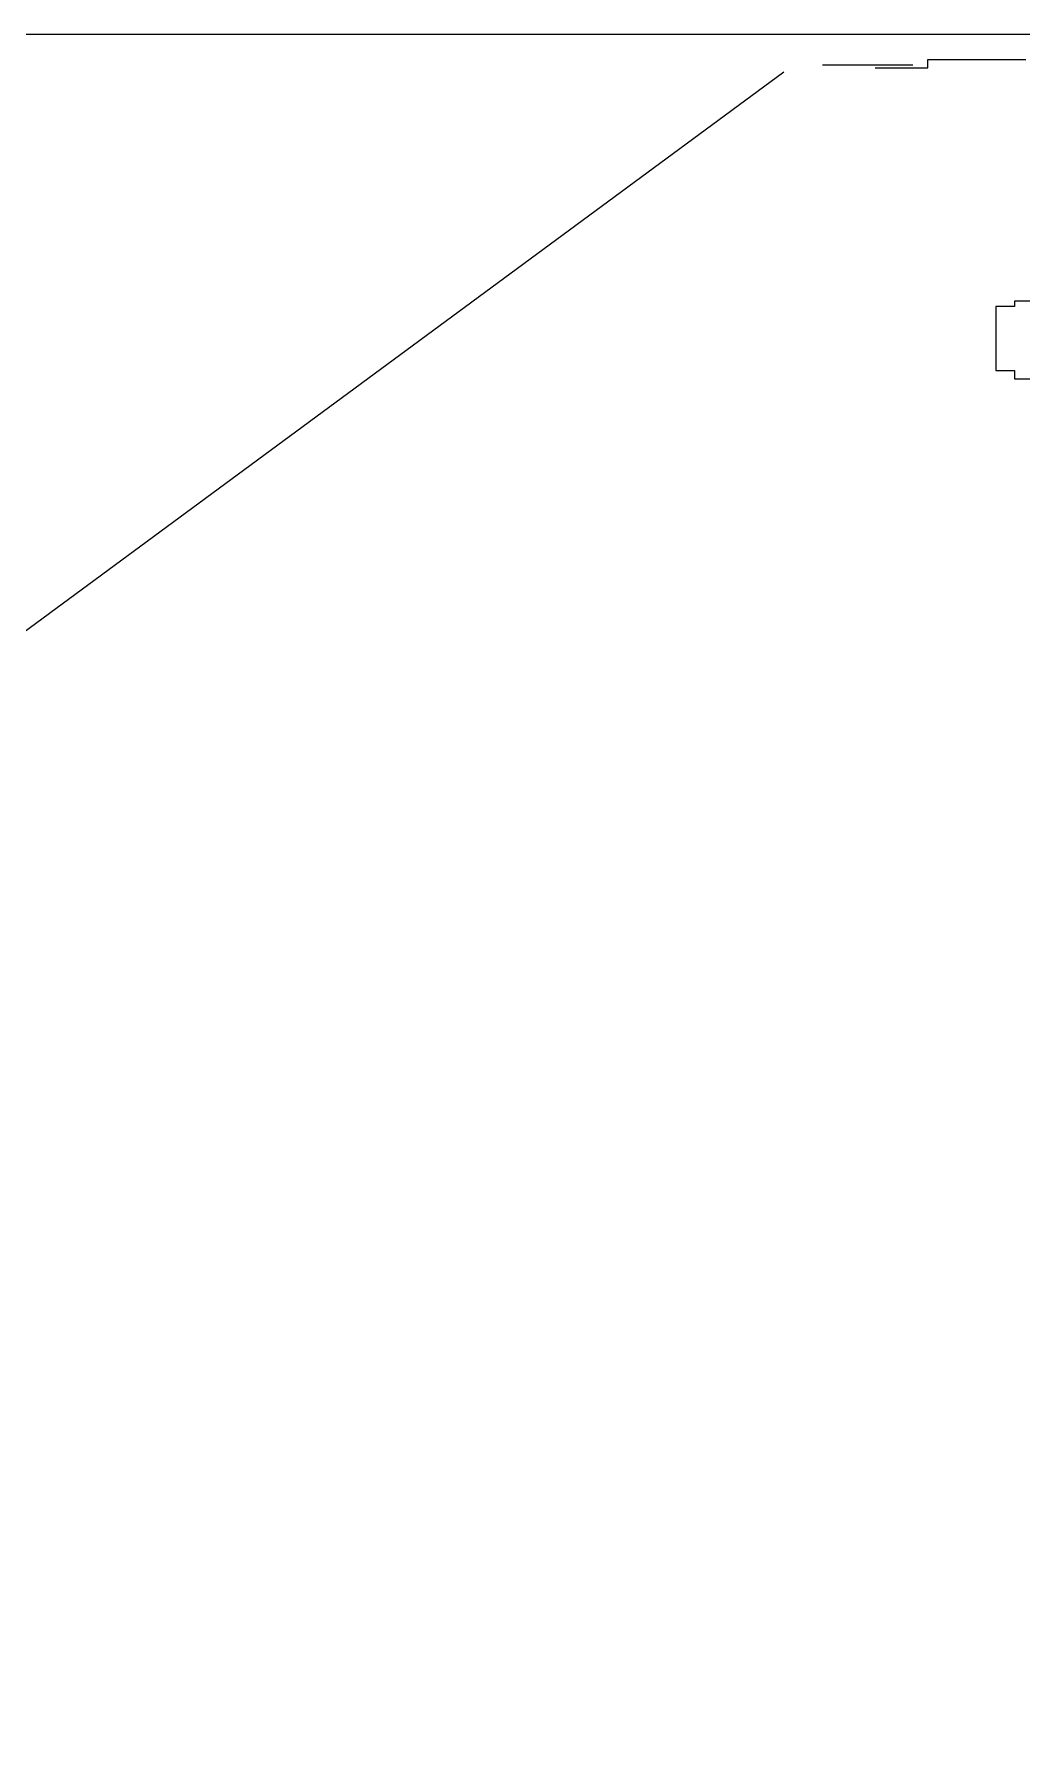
# Model space of a CAD drawing. Extents: x -1041549 to 749950, y -354245 to 17554.
# Drawn here: x 333858.5 to 333892.8, y -210008.2 to -209948.4 of the extents above; entities that cross this region are included whole.
import ezdxf

# ---------------------------------------------------------------- set-up
doc = ezdxf.new("R2010")
doc.units = 0
doc.header["$LTSCALE"] = 1000
doc.header["$MEASUREMENT"] = 0
for name, color, linetype in [('8', 8, 'Continuous'), ('9', 9, 'Continuous'), ('DIM_ELEV', 3, 'Continuous')]:
    doc.layers.add(name, color=color, linetype=linetype)
doc.styles.add('DIM', font='txt_____.ttf')

# ---------------------------------------------------------------- blocks, each defined once
blk = doc.blocks.new('BL_6213')
for p, q in [((447.7499, -506.8351), (947.1264, -7.4585)), ((955.5231, -5.4329), (957.9976, -5.4329)), ((957.9976, -5.4329), (964.5961, -5.4329)), ((957.9976, -5.4329), (957.9976, -5.4329)), ((964.5961, -5.4329), (970.3699, -5.4329)), ((964.5961, -5.4329), (964.5961, -5.4329)), ((967.0706, -6.2571), (969.5451, -6.2571)), ((969.5451, -6.2571), (976.1436, -6.2571)), ((969.5451, -6.2571), (969.5451, -6.2571)), ((970.3699, -5.4329), (975.3188, -5.4329)), ((970.3699, -5.4329), (970.3699, -5.4329)), ((975.3188, -5.4329), (975.3188, -5.4329)), ((976.1436, -6.2571), (978.6181, -6.2571)), ((976.1436, -6.2571), (976.1436, -6.2571)), ((978.6181, -3.7843), (981.0926, -3.7843)), ((978.6181, -6.2571), (978.6181, -3.7843)), ((981.0926, -3.7843), (983.567, -3.7843)), ((981.0926, -3.7843), (981.0926, -3.7843)), ((983.567, -3.7843), (986.0415, -3.7843)), ((983.567, -3.7843), (983.567, -3.7843)), ((986.0415, -3.7843), (988.516, -3.7843)), ((986.0415, -3.7843), (986.0415, -3.7843)), ((988.516, -3.7843), (990.9904, -3.7843)), ((988.516, -3.7843), (988.516, -3.7843)), ((990.9904, -3.7843), (993.4649, -3.7843)), ((990.9904, -3.7843), (990.9904, -3.7843)), ((993.4649, -3.7843), (995.9394, -3.7843)), ((993.4649, -3.7843), (993.4649, -3.7843)), ((995.9394, -3.7843), (997.589, -3.7843)), ((995.9394, -3.7843), (995.9394, -3.7843)), ((997.589, -3.7843), (1000.0635, -3.7843)), ((997.589, -3.7843), (997.589, -3.7843)), ((993.4649, -77.1441), (993.4649, -82.0897)), ((997.589, -77.1441), (993.4649, -77.1441)), ((997.589, -75.4956), (997.589, -77.1441)), ((1005.0124, -75.4956), (997.589, -75.4956)), ((993.4649, -82.0897), (993.4649, -84.5625)), ((993.4649, -82.0897), (993.4649, -82.0897)), ((993.4649, -84.5625), (993.4649, -87.0353)), ((993.4649, -84.5625), (993.4649, -84.5625)), ((993.4649, -87.0353), (993.4649, -89.5081)), ((993.4649, -87.0353), (993.4649, -87.0353)), ((993.4649, -89.5081), (993.4649, -91.9809)), ((993.4649, -89.5081), (993.4649, -89.5081)), ((993.4649, -91.9809), (993.4649, -96.1023)), ((993.4649, -91.9809), (993.4649, -91.9809)), ((993.4649, -96.1023), (997.589, -96.1023)), ((997.589, -96.1023), (997.589, -98.5751)), ((997.589, -96.1023), (997.589, -96.1023)), ((997.589, -98.5751), (1002.5379, -98.5751)), ((997.589, -98.5751), (997.589, -98.5751))]:
    blk.add_line(p, q)
at = {"style": 'DIM', "flags": 1}
for tag in ['YVALUE', 'XVALUE']:
    blk.add_attdef(tag, (-1017000.6567, -1028626.5217), '', height=0.02, dxfattribs=at)

msp = doc.modelspace()

# ---------------------------------------------------------------- linework, layer by layer
at = {"layer": '9'}
msp.add_lwpolyline([(334267.1, -209948.398), (333778.113, -209948.398)], dxfattribs=at)
at = {"layer": 'DIM_ELEV'}
msp.add_line((334001.708, -209948.398), (333879.348, -209948.398), dxfattribs=at)

# ---------------------------------------------------------------- block references
at = {"layer": '8', "xscale": 0.1589765482349321, "yscale": 0.117140571703203, "zscale": 0.1589765482349321}
msp.add_blockref('BL_6213', (333733.971, -209948.824), dxfattribs=at)

doc.saveas('drawing.dxf')
